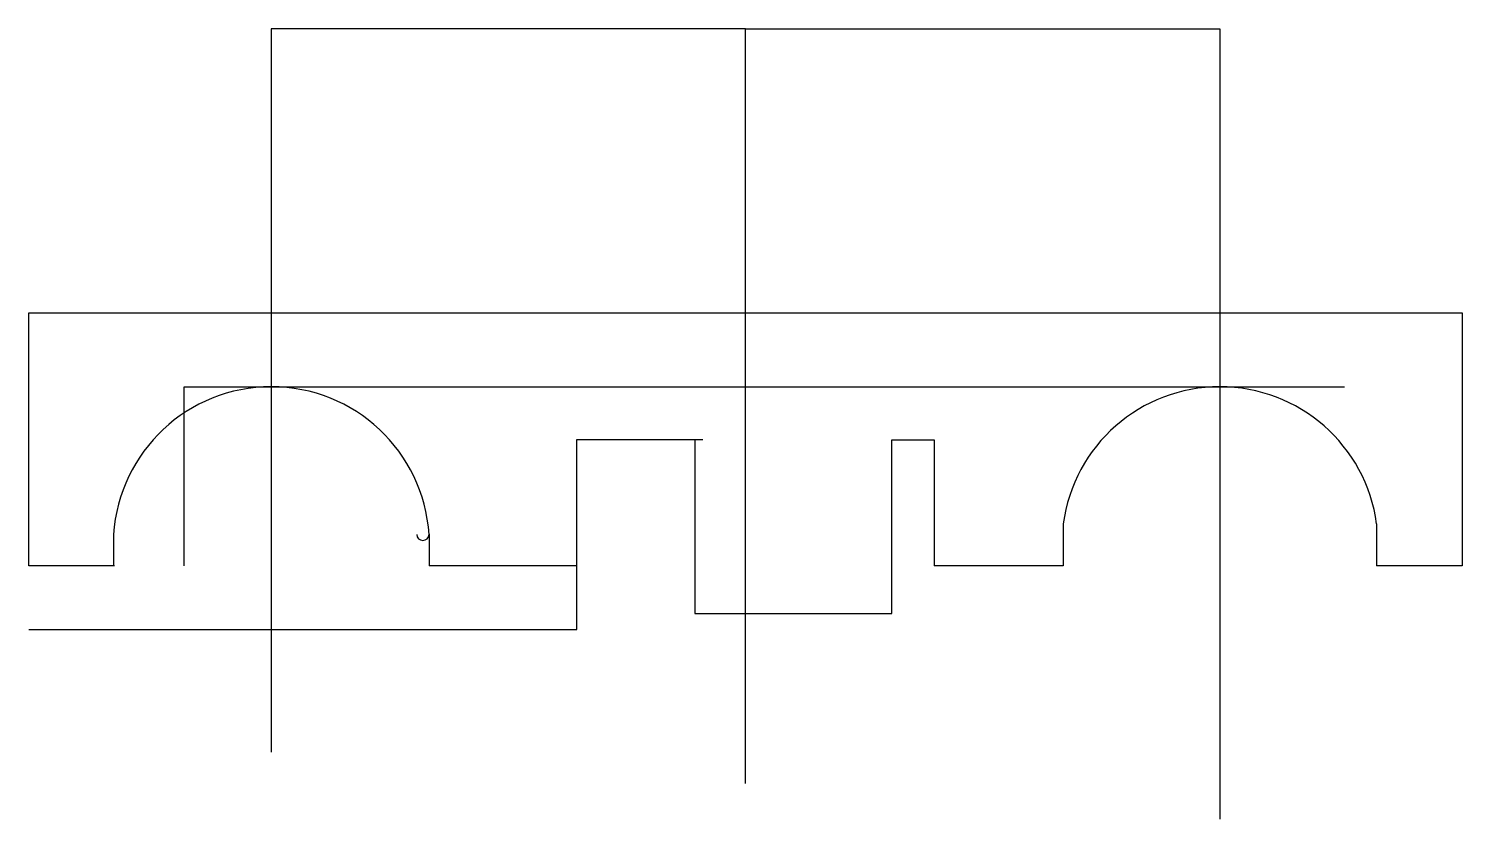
# Model space of a CAD drawing. Header units: millimetres. Extents: x 0 to 68, y -24 to 13.5.
import ezdxf

# ---------------------------------------------------------------- set-up
doc = ezdxf.new("R2010")
doc.units = ezdxf.units.MM
doc.layers.get('0').update_dxf_attribs({"linetype": 'CONTINUOUS'})

msp = doc.modelspace()

# ---------------------------------------------------------------- linework, layer by layer
for p, q in [((34, 13.487), (11.5, 13.487)), ((11.5, 13.487), (11.5, 12.322)), ((34, -22.327), (34, 13.487)), ((34, 13.487), (56.5, 13.487)), ((56.5, 13.487), (56.5, 12.004)), ((11.5, 12.322), (11.5, -20.844)), ((56.5, 12.004), (56.5, -24.022)), ((0, 0), (68, 0)), ((0, -12), (0, 0)), ((68, 0), (68, -12)), ((7.369, -12), (7.369, -3.5)), ((7.369, -3.5), (62.412, -3.5)), ((25.989, -12), (25.989, -6)), ((25.989, -6), (31.589, -6)), ((31.589, -6), (31.589, -14.25)), ((31.589, -6), (31.972, -6)), ((40.939, -14.25), (40.939, -6.013)), ((40.939, -6.013), (42.939, -6.013)), ((42.939, -6.013), (42.939, -12)), ((49.066, -10.009), (49.067, -12)), ((63.934, -10.009), (63.933, -12)), ((4.016, -10.508), (4.016, -12)), ((18.983, -10.498), (18.983, -10.508)), ((18.983, -10.508), (18.983, -12)), ((4.067, -12), (0, -12)), ((25.989, -12), (18.983, -12)), ((25.989, -15.014), (25.989, -12)), ((49.067, -12), (42.939, -12)), ((68, -12), (63.933, -12)), ((31.589, -14.25), (40.939, -14.25)), ((-0.011, -15.014), (25.989, -15.014))]:
    msp.add_line(p, q)
for centre, radius, start, end in [((11.5, -11), 7.5, 3.7614, 176.23866), ((56.5, -11), 7.5, 7.59479, 172.40521), ((18.691, -10.498), 0.292, 181.91159, 358.08841)]:
    msp.add_arc(centre, radius, start, end)

doc.saveas('drawing.dxf')
